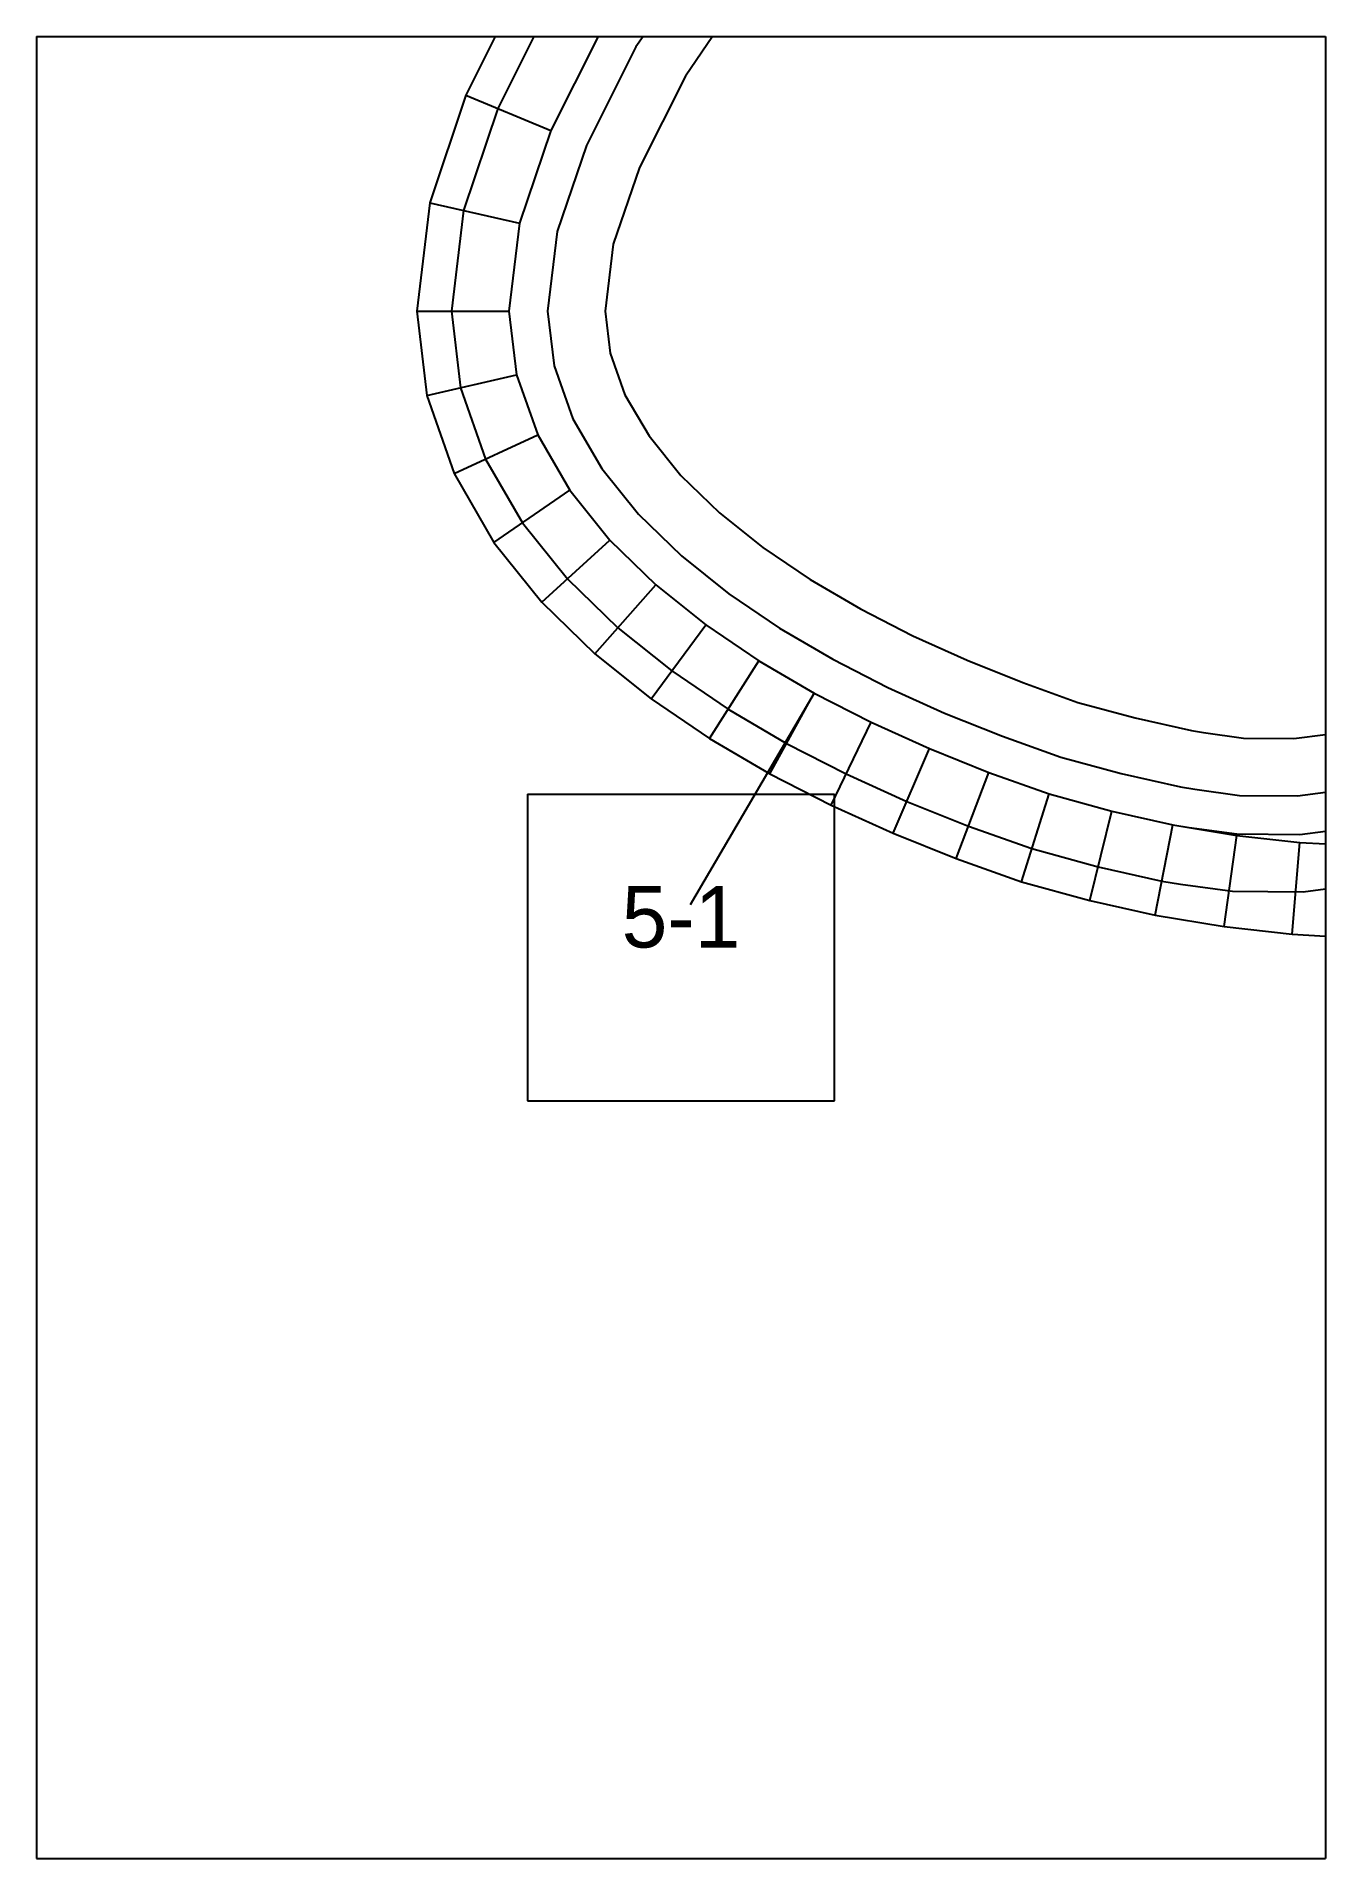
# Paper-space layout 'Plan 5-1' of a CAD drawing. Header units: metres, sheet in millimetres. Extents: x 0 to 210, y 0 to 297.
# The model-space entities are those that its viewports show. They can reach past a viewport. Long polylines and large blocks are cut down to what shows.
import ezdxf
from ezdxf.enums import TextEntityAlignment as Align

# ---------------------------------------------------------------- set-up
doc = ezdxf.new("R2010")
doc.units = ezdxf.units.M
for name, color, linetype in [('default', 7, 'Continuous'), ('TEXTLAYER', 7, 'Continuous'), ('VIEWPORTS', 7, 'Continuous')]:
    doc.layers.add(name, color=color, linetype=linetype)

msp = doc.modelspace()

# ---------------------------------------------------------------- linework, layer by layer
at = {"color": 9}
for p, q in [((0, -891), (0, -1188)), ((210, -891), (210, -1188)), ((210, -891), (210, -1188)), ((0, -1188), (210, -1188)), ((0, -1188), (210, -1188)), ((0, -1188), (0, -1485)), ((210, -1188), (420, -1188)), ((210, -1188), (210, -1485)), ((210, -1188), (420, -1188)), ((210, -1188), (210, -1485)), ((80, -1311.5), (130, -1311.5)), ((80, -1311.5), (80, -1361.5)), ((130, -1361.5), (130, -1311.5)), ((80, -1361.5), (130, -1361.5)), ((0, -1485), (210, -1485)), ((0, -1485), (210, -1485)), ((0, -1485), (0, -1782)), ((210, -1485), (420, -1485)), ((210, -1485), (210, -1782)), ((210, -1485), (420, -1485)), ((210, -1485), (210, -1782))]:
    msp.add_line(p, q, dxfattribs=at)
at = {"layer": 'default', "color": 7, "linetype": 'Continuous'}
for p, q in [((103.9, -1169.34), (92.22, -1186.53)), ((103.9, -1169.34), (92.22, -1186.53)), ((108.94, -1173.12), (97.65, -1189.72)), ((79.28, -1178.94), (69.95, -1197.56)), ((79.28, -1178.94), (92.22, -1186.53)), ((116.42, -1178.72), (105.72, -1194.45)), ((84.15, -1181.8), (75.17, -1199.73)), ((92.22, -1186.53), (83.8, -1203.33)), ((92.22, -1186.53), (83.8, -1203.33)), ((97.65, -1189.72), (89.61, -1205.76)), ((105.72, -1194.45), (98.24, -1209.36)), ((69.95, -1197.56), (64.07, -1215.11)), ((75.17, -1199.73), (69.58, -1216.36)), ((69.95, -1197.56), (83.8, -1203.33)), ((83.8, -1203.33), (78.7, -1218.42)), ((83.8, -1203.33), (78.7, -1218.42)), ((89.61, -1205.76), (84.84, -1219.81)), ((98.24, -1209.36), (93.96, -1221.88)), ((64.07, -1215.11), (61.97, -1232.8)), ((64.07, -1215.11), (78.7, -1218.42)), ((69.58, -1216.36), (67.62, -1232.8)), ((78.7, -1218.42), (76.97, -1232.8)), ((78.7, -1218.42), (76.97, -1232.8)), ((84.84, -1219.81), (83.27, -1232.8)), ((93.96, -1221.88), (92.62, -1232.8)), ((61.97, -1232.8), (76.97, -1232.8)), ((61.97, -1232.8), (63.58, -1246.53)), ((67.62, -1232.8), (69.09, -1245.25)), ((76.97, -1232.8), (78.19, -1243.14)), ((76.97, -1232.8), (78.19, -1243.14)), ((83.27, -1232.8), (84.33, -1241.71)), ((92.62, -1232.8), (93.44, -1239.6)), ((93.44, -1239.6), (95.86, -1246.4)), ((63.58, -1246.53), (78.19, -1243.14)), ((78.19, -1243.14), (81.65, -1252.96)), ((78.19, -1243.14), (81.65, -1252.96)), ((84.33, -1241.71), (87.37, -1250.32)), ((63.58, -1246.53), (68.04, -1259.25)), ((69.09, -1245.25), (73.17, -1256.88)), ((95.86, -1246.4), (99.79, -1253.11)), ((87.37, -1250.32), (92.08, -1258.41)), ((68.04, -1259.25), (81.65, -1252.96)), ((81.65, -1252.96), (86.89, -1261.97)), ((81.65, -1252.96), (86.89, -1261.97)), ((99.79, -1253.11), (105, -1259.56)), ((68.04, -1259.25), (74.53, -1270.47)), ((73.17, -1256.88), (79.19, -1267.27)), ((92.08, -1258.41), (98.09, -1265.85)), ((74.53, -1270.47), (86.89, -1261.97)), ((86.89, -1261.97), (93.43, -1270.09)), ((86.89, -1261.97), (93.43, -1270.09)), ((105, -1259.56), (111.27, -1265.65)), ((79.19, -1267.27), (86.51, -1276.39)), ((98.09, -1265.85), (105.07, -1272.65)), ((111.27, -1265.65), (118.34, -1271.31)), ((74.53, -1270.47), (82.34, -1280.19)), ((82.34, -1280.19), (93.43, -1270.09)), ((93.43, -1270.09), (100.9, -1277.37)), ((93.43, -1270.09), (100.9, -1277.37)), ((105.07, -1272.65), (112.78, -1278.83)), ((118.34, -1271.31), (126.02, -1276.52)), ((86.51, -1276.39), (94.71, -1284.38)), ((126.02, -1276.52), (134.22, -1281.32)), ((90.97, -1288.61), (100.9, -1277.37)), ((100.9, -1277.37), (109.04, -1283.89)), ((100.9, -1277.37), (109.04, -1283.89)), ((112.78, -1278.83), (121.03, -1284.43)), ((82.34, -1280.19), (90.97, -1288.61)), ((134.22, -1281.32), (142.75, -1285.69)), ((94.71, -1284.38), (103.49, -1291.42)), ((100.13, -1295.96), (109.04, -1283.89)), ((109.04, -1283.89), (117.67, -1289.75)), ((109.04, -1283.89), (117.67, -1289.75)), ((121.03, -1284.43), (129.73, -1289.52)), ((142.75, -1285.69), (151.6, -1289.69)), ((90.97, -1288.61), (100.13, -1295.96)), ((103.49, -1291.42), (112.68, -1297.66)), ((109.66, -1302.44), (117.67, -1289.75)), ((117.67, -1289.75), (126.7, -1295.04)), ((117.67, -1289.75), (126.7, -1295.04)), ((129.73, -1289.52), (138.69, -1294.11)), ((151.6, -1289.69), (160.69, -1293.33)), ((138.69, -1294.11), (147.93, -1298.29)), ((160.69, -1293.33), (169.66, -1296.54)), ((100.13, -1295.96), (109.66, -1302.44)), ((126.7, -1295.04), (106.48, -1329.56)), ((112.68, -1297.66), (122.2, -1303.24)), ((119.48, -1308.19), (126.7, -1295.04)), ((126.7, -1295.04), (135.96, -1299.79)), ((126.7, -1295.04), (135.96, -1299.79)), ((169.66, -1296.54), (178.97, -1299.07)), ((129.44, -1313.3), (135.96, -1299.79)), ((135.96, -1299.79), (145.46, -1304.08)), ((135.96, -1299.79), (145.46, -1304.08)), ((147.93, -1298.29), (157.38, -1302.07)), ((178.97, -1299.07), (188.15, -1301.13)), ((109.66, -1302.44), (119.48, -1308.19)), ((122.2, -1303.24), (131.9, -1308.21)), ((157.38, -1302.07), (166.86, -1305.46)), ((188.15, -1301.13), (190.12, -1301.46)), ((190.12, -1301.46), (196.66, -1302.38)), ((196.66, -1302.38), (204.86, -1302.46)), ((204.86, -1302.46), (213.01, -1301.41)), ((139.58, -1317.88), (145.46, -1304.08)), ((145.46, -1304.08), (155.14, -1307.97)), ((145.46, -1304.08), (155.14, -1307.97)), ((166.86, -1305.46), (176.72, -1308.15)), ((119.48, -1308.19), (129.44, -1313.3)), ((131.9, -1308.21), (141.8, -1312.69)), ((149.83, -1321.99), (155.14, -1307.97)), ((155.14, -1307.97), (164.97, -1311.47)), ((155.14, -1307.97), (164.97, -1311.47)), ((176.72, -1308.15), (186.36, -1310.31)), ((141.8, -1312.69), (151.83, -1316.71)), ((160.48, -1325.78), (164.97, -1311.47)), ((164.97, -1311.47), (175.2, -1314.26)), ((164.97, -1311.47), (175.2, -1314.26)), ((186.36, -1310.31), (188.71, -1310.7)), ((188.71, -1310.7), (195.99, -1311.71)), ((195.99, -1311.71), (205.41, -1311.79)), ((205.41, -1311.79), (214.8, -1310.59)), ((129.44, -1313.3), (139.58, -1317.88)), ((171.59, -1328.82), (175.2, -1314.26)), ((175.2, -1314.26), (185.15, -1316.49)), ((175.2, -1314.26), (185.15, -1316.49)), ((139.58, -1317.88), (149.83, -1321.99)), ((151.83, -1316.71), (162.17, -1320.39)), ((182.27, -1331.21), (185.15, -1316.49)), ((185.15, -1316.49), (187.77, -1316.93)), ((185.15, -1316.49), (195.54, -1318.23)), ((187.77, -1316.93), (195.54, -1317.99)), ((193.47, -1333.09), (195.54, -1318.23)), ((195.54, -1317.99), (205.79, -1318.08)), ((195.54, -1318.23), (205.79, -1319.37)), ((205.79, -1318.08), (216.01, -1316.77)), ((162.17, -1320.39), (172.95, -1323.34)), ((204.54, -1334.32), (205.79, -1319.37)), ((205.79, -1319.37), (216.01, -1319.94)), ((149.83, -1321.99), (160.48, -1325.78)), ((172.95, -1323.34), (183.35, -1325.67)), ((160.48, -1325.78), (171.59, -1328.82)), ((183.35, -1325.67), (186.36, -1326.17)), ((186.36, -1326.17), (194.86, -1327.32)), ((194.86, -1327.32), (206.34, -1327.41)), ((206.34, -1327.41), (217.81, -1325.95)), ((171.59, -1328.82), (182.27, -1331.21)), ((182.27, -1331.21), (193.47, -1333.09)), ((193.47, -1333.09), (204.54, -1334.32)), ((204.54, -1334.32), (215.59, -1334.94))]:
    msp.add_line(p, q, dxfattribs=at)

# ---------------------------------------------------------------- texts
at = {"layer": 'TEXTLAYER', "color": 1}
msp.add_text('5-1', height=10, dxfattribs=at).set_placement((105, -1336.5), align=Align.CENTER)

psp = doc.layouts.new('Plan 5-1')

# ---------------------------------------------------------------- viewports
at = {"layer": 'VIEWPORTS'}
psp.add_viewport(center=(105, 148.5), size=(210, 297), view_center_point=(105, -1336.5), view_height=297, dxfattribs=at)

doc.saveas('drawing.dxf')
